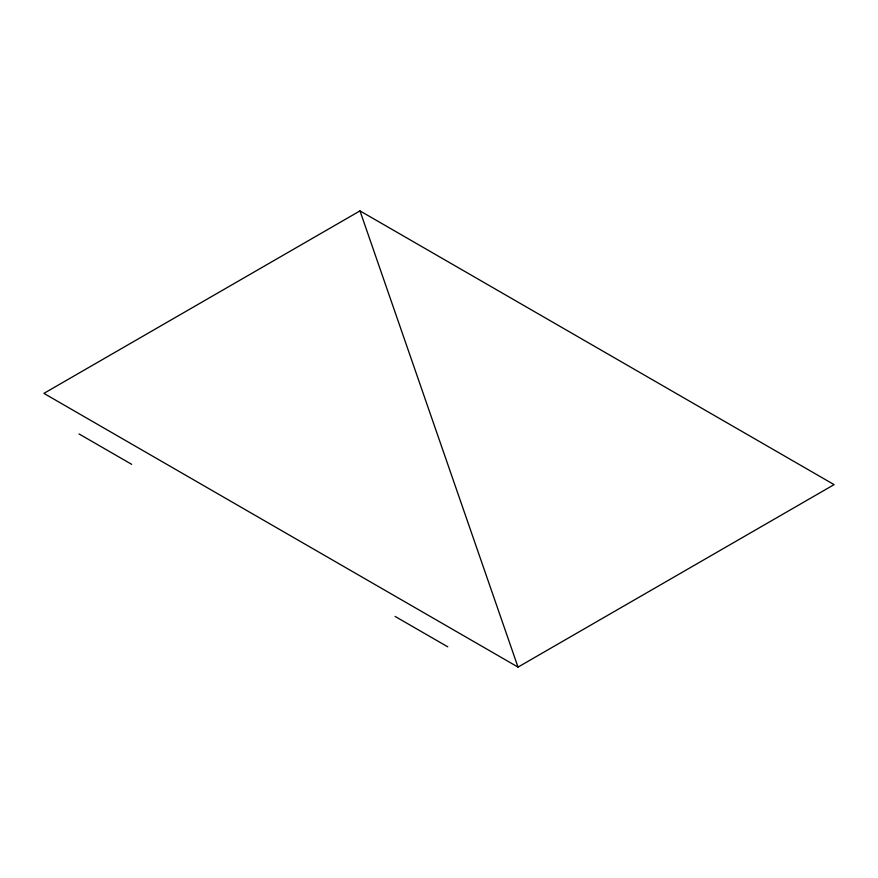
<?xml version="1.0" encoding="UTF-8"?>
<svg xmlns="http://www.w3.org/2000/svg" width="878" height="878" viewBox="0 0 878 878"><rect width="100%" height="100%" fill="white"/><g stroke="black" fill="none" stroke-linecap="round" stroke-linejoin="round"><path stroke-width="1.32" d="M359.98 210.896L43.9 393.377L518.02 667.104L834.1 484.623L359.98 210.896L518.02 667.104M79.02 433.93L131.7 464.341M395.1 616.422L447.78 646.834"/></g></svg>
